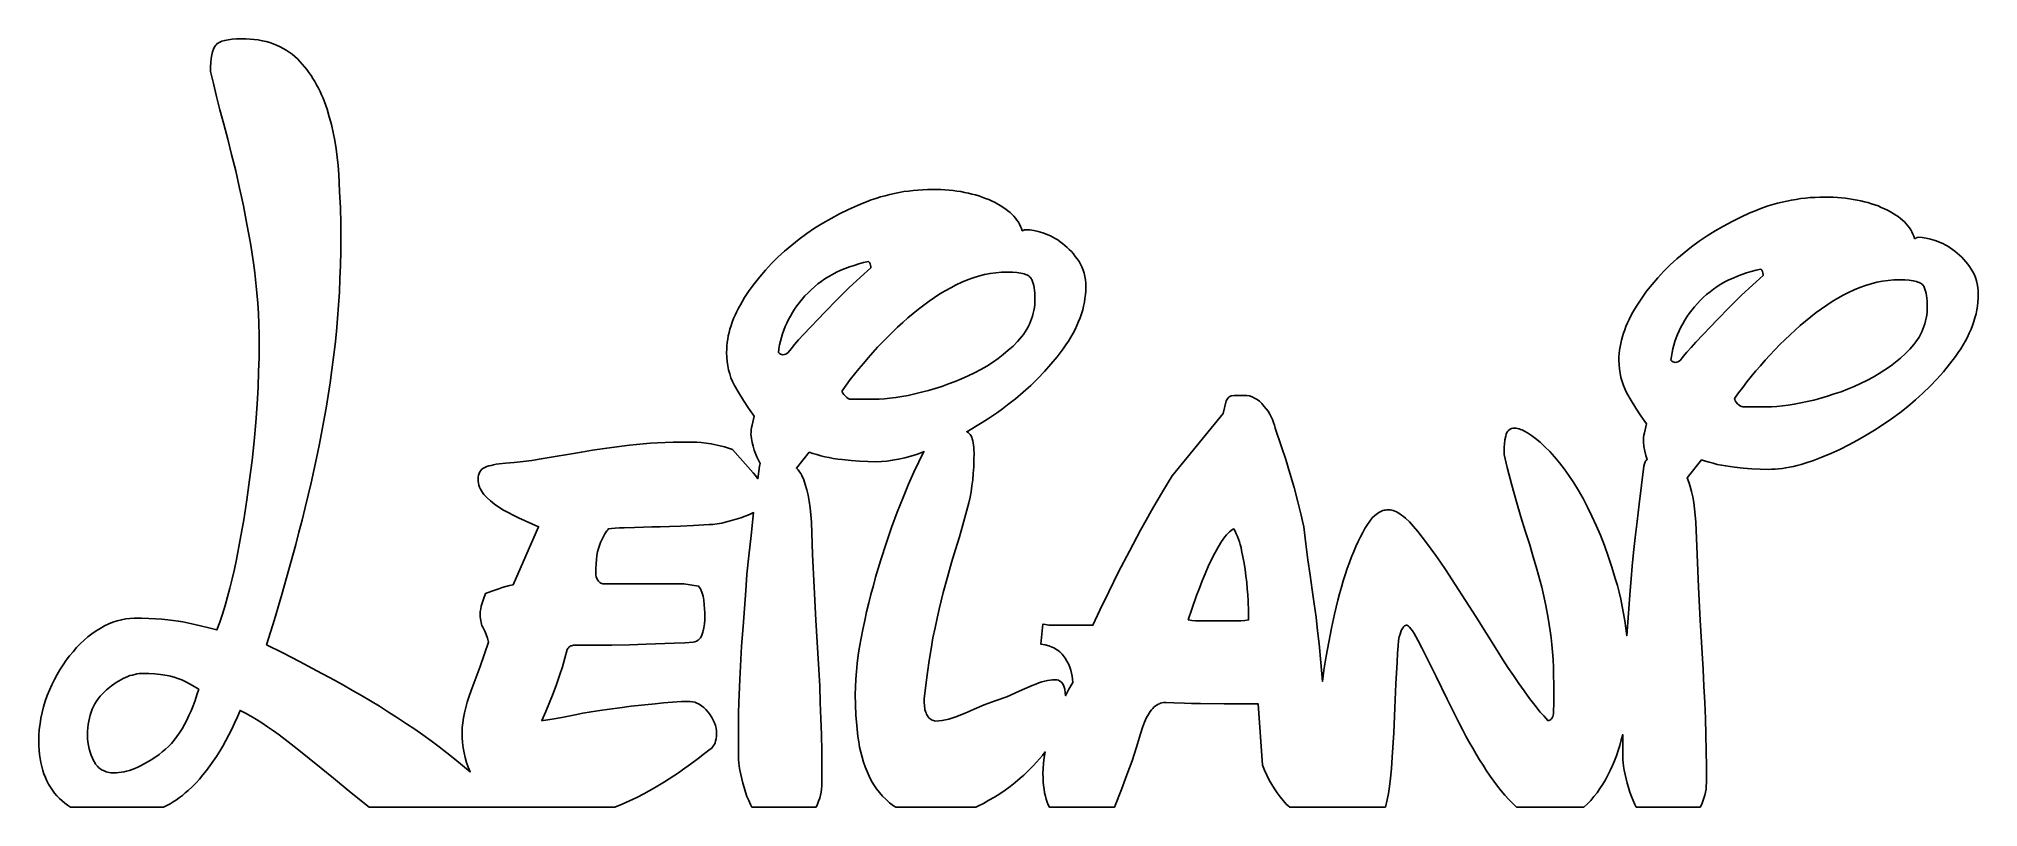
# Model space of a CAD drawing. Extents: x 32 to 185, y 21 to 82.
import ezdxf

# ---------------------------------------------------------------- set-up
doc = ezdxf.new("R2010")
doc.units = 0
doc.layers.add('CAMADA_1', color=18, linetype='CONTINUOUS')

msp = doc.modelspace()

# ---------------------------------------------------------------- linework, layer by layer
at = {"layer": 'CAMADA_1'}
for points in [[(34.25, 21.46), (34.03, 21.61), (33.81, 21.78), (33.6, 21.96), (33.39, 22.15), (33.19, 22.36), (33.01, 22.57), (32.84, 22.8), (32.68, 23.03), (32.53, 23.28), (32.4, 23.53), (32.28, 23.8), (32.17, 24.08), (32.07, 24.36), (31.99, 24.66), (31.92, 24.97), (31.86, 25.29), (31.82, 25.62), (31.79, 25.96), (31.77, 26.31), (31.76, 26.67), (31.77, 27.12), (31.8, 27.58), (31.86, 28.03), (31.93, 28.48), (32.02, 28.93), (32.14, 29.37), (32.27, 29.82), (32.43, 30.26), (32.6, 30.69), (32.79, 31.11), (32.99, 31.52), (33.2, 31.92), (33.43, 32.3), (33.67, 32.68), (33.92, 33.04), (34.18, 33.39), (34.46, 33.72), (34.74, 34.04), (35.03, 34.34), (35.33, 34.62), (35.64, 34.88), (35.95, 35.13), (36.28, 35.35), (36.61, 35.56), (36.94, 35.75), (37.27, 35.91), (37.61, 36.04), (37.94, 36.16), (38.28, 36.24), (38.61, 36.31), (38.95, 36.34), (39.28, 36.35), (39.87, 36.35), (40.43, 36.34), (40.95, 36.31), (41.45, 36.28), (41.92, 36.24), (42.35, 36.19), (42.75, 36.13), (43.12, 36.06), (43.82, 35.91), (44.5, 35.76), (45.16, 35.6), (45.79, 35.44), (46.02, 36.05), (46.24, 36.69), (46.44, 37.35), (46.64, 38.04), (46.83, 38.74), (47.01, 39.47), (47.18, 40.22), (47.34, 40.99), (47.64, 42.56), (47.91, 44.12), (48.16, 45.69), (48.38, 47.26), (48.58, 48.8), (48.74, 50.31), (48.87, 51.79), (48.97, 53.23), (49.04, 54.58), (49.09, 55.82), (49.13, 56.92), (49.14, 57.91), (49.13, 58.74), (49.11, 59.56), (49.07, 60.38), (49.02, 61.19), (48.96, 62), (48.88, 62.8), (48.78, 63.59), (48.68, 64.38), (48.44, 65.92), (48.17, 67.42), (47.89, 68.87), (47.74, 69.57), (47.59, 70.27), (47.28, 71.62), (46.96, 72.91), (46.65, 74.14), (46.34, 75.32), (46.04, 76.44), (45.76, 77.5), (45.52, 78.51), (45.29, 79.46), (45.3, 79.84), (45.32, 80.18), (45.35, 80.49), (45.4, 80.77), (45.46, 81.02), (45.53, 81.23), (45.61, 81.4), (45.71, 81.54), (45.77, 81.6), (45.83, 81.66), (45.91, 81.71), (45.99, 81.76), (46.19, 81.85), (46.42, 81.92), (46.69, 81.97), (47, 82.01), (47.34, 82.04), (47.72, 82.04), (48.07, 82.04), (48.41, 82.02), (48.74, 81.99), (49.06, 81.95), (49.37, 81.89), (49.67, 81.82), (49.96, 81.74), (50.24, 81.65), (50.51, 81.54), (50.78, 81.42), (51.03, 81.29), (51.27, 81.15), (51.5, 81), (51.73, 80.83), (51.94, 80.65), (52.14, 80.46), (52.34, 80.26), (52.53, 80.05), (52.71, 79.83), (52.88, 79.61), (53.05, 79.39), (53.22, 79.16), (53.37, 78.92), (53.52, 78.67), (53.66, 78.42), (53.8, 78.16), (53.93, 77.9), (54.05, 77.63), (54.17, 77.36), (54.28, 77.07), (54.38, 76.78), (54.48, 76.49), (54.66, 75.89), (54.82, 75.28), (54.96, 74.65), (55.09, 74.02), (55.19, 73.37), (55.28, 72.71), (55.35, 72.04), (55.4, 71.35), (55.47, 70.01), (55.53, 68.72), (55.56, 67.5), (55.57, 66.34), (55.56, 65.26), (55.54, 64.19), (55.5, 63.12), (55.45, 62.07), (55.39, 61.03), (55.31, 59.99), (55.22, 58.96), (55.11, 57.95), (54.99, 56.94), (54.86, 55.93), (54.72, 54.93), (54.56, 53.93), (54.4, 52.93), (54.23, 51.94), (54.05, 50.95), (53.85, 49.97), (53.65, 48.99), (53.44, 48.01), (53.22, 47.03), (53, 46.05), (52.77, 45.08), (52.52, 44.1), (52.27, 43.13), (52.02, 42.16), (51.48, 40.21), (50.92, 38.24), (50.33, 36.26), (49.72, 34.27), (50.99, 33.62), (52.31, 32.94), (53.67, 32.22), (55.07, 31.47), (55.78, 31.08), (56.49, 30.67), (57.2, 30.26), (57.91, 29.84), (58.62, 29.41), (59.33, 28.96), (60.04, 28.51), (60.75, 28.04), (61.4, 27.6), (62.04, 27.15), (62.68, 26.69), (63.31, 26.22), (63.93, 25.74), (64.55, 25.25), (65.15, 24.75), (65.75, 24.24), (65.6, 24.61), (65.48, 24.99), (65.37, 25.37), (65.29, 25.75), (65.22, 26.15), (65.17, 26.55), (65.14, 26.95), (65.13, 27.37), (65.14, 27.73), (65.18, 28.1), (65.23, 28.5), (65.31, 28.9), (65.41, 29.32), (65.53, 29.75), (65.68, 30.2), (65.84, 30.67), (66.54, 32.55), (67.22, 34.47), (67.13, 34.78), (67.03, 35.07), (66.92, 35.33), (66.8, 35.55), (66.75, 35.66), (66.69, 35.78), (66.65, 35.9), (66.62, 36.03), (66.59, 36.17), (66.57, 36.32), (66.56, 36.47), (66.55, 36.64), (66.56, 36.88), (66.59, 37.1), (66.62, 37.3), (66.68, 37.47), (66.81, 37.85), (66.97, 38.31), (67.48, 38.49), (68.02, 38.68), (68.29, 38.78), (68.57, 38.86), (68.85, 38.93), (69.14, 38.98), (71.15, 43.57), (69.56, 44.28), (69.15, 44.47), (68.76, 44.68), (68.38, 44.89), (68.02, 45.12), (67.68, 45.35), (67.37, 45.6), (67.09, 45.85), (66.96, 45.98), (66.85, 46.12), (66.74, 46.26), (66.65, 46.4), (66.57, 46.54), (66.5, 46.69), (66.45, 46.85), (66.42, 47), (66.39, 47.16), (66.39, 47.33), (66.4, 47.49), (66.42, 47.64), (66.46, 47.77), (66.52, 47.89), (66.6, 48), (66.69, 48.1), (66.8, 48.18), (66.93, 48.25), (67.07, 48.31), (67.24, 48.36), (67.41, 48.41), (67.61, 48.46), (67.82, 48.5), (68.05, 48.53), (68.56, 48.58), (69.23, 48.63), (69.93, 48.71), (70.63, 48.8), (71.36, 48.92), (74.53, 49.46), (75.41, 49.6), (76.34, 49.74), (77.31, 49.87), (78.33, 50), (78.86, 50.06), (79.41, 50.11), (79.97, 50.15), (80.54, 50.19), (81.14, 50.22), (81.75, 50.24), (82.37, 50.25), (83.01, 50.25), (83.31, 50.25), (83.64, 50.23), (83.98, 50.21), (84.35, 50.17), (84.54, 50.14), (84.76, 50.11), (85.24, 50), (85.8, 49.86), (86.43, 49.67), (88.06, 47.83), (88.26, 47.6), (88.44, 47.36), (88.57, 48.35), (88.59, 48.46), (88.62, 48.56), (88.48, 48.81), (88.36, 49.07), (88.25, 49.34), (88.15, 49.62), (88.07, 49.92), (88, 50.22), (87.94, 50.54), (87.89, 50.87), (87.9, 51.04), (87.91, 51.21), (87.94, 51.39), (87.98, 51.58), (88.14, 52.29), (87.7, 52.91), (87.3, 53.52), (86.93, 54.12), (86.6, 54.71), (86.45, 55.01), (86.32, 55.31), (86.22, 55.62), (86.13, 55.94), (86.06, 56.27), (86.01, 56.61), (85.98, 56.95), (85.97, 57.3), (85.98, 57.56), (85.99, 57.83), (86.02, 58.09), (86.06, 58.36), (86.11, 58.62), (86.17, 58.89), (86.24, 59.16), (86.33, 59.43), (86.42, 59.7), (86.53, 59.98), (86.64, 60.25), (86.77, 60.53), (86.91, 60.8), (87.06, 61.08), (87.22, 61.36), (87.39, 61.64), (87.76, 62.2), (88.16, 62.75), (88.58, 63.28), (89.03, 63.81), (89.51, 64.32), (90.02, 64.82), (90.55, 65.3), (91.11, 65.78), (91.69, 66.24), (92.29, 66.68), (92.91, 67.1), (93.55, 67.5), (94.21, 67.88), (94.88, 68.25), (95.58, 68.59), (96.29, 68.91), (96.65, 69.06), (97.01, 69.2), (97.37, 69.34), (97.74, 69.46), (98.1, 69.57), (98.47, 69.67), (98.83, 69.77), (99.2, 69.85), (99.57, 69.92), (99.94, 69.99), (100.31, 70.04), (100.68, 70.09), (101.05, 70.12), (101.43, 70.14), (101.8, 70.16), (102.18, 70.16), (102.85, 70.15), (103.18, 70.13), (103.51, 70.11), (103.82, 70.07), (104.13, 70.03), (104.44, 69.99), (104.73, 69.93), (105.03, 69.87), (105.31, 69.8), (105.59, 69.73), (105.86, 69.65), (106.13, 69.56), (106.39, 69.46), (106.65, 69.36), (106.9, 69.25), (107.14, 69.13), (107.36, 69.01), (107.58, 68.88), (107.78, 68.75), (107.97, 68.62), (108.15, 68.49), (108.32, 68.35), (108.47, 68.2), (108.62, 68.05), (108.75, 67.9), (108.86, 67.74), (108.97, 67.58), (109.07, 67.42), (109.15, 67.25), (109.22, 67.08), (109.28, 66.91), (109.35, 66.92), (109.4, 66.95), (109.43, 66.97), (109.47, 66.98), (109.61, 66.99), (109.88, 66.97), (110.18, 66.93), (110.53, 66.85), (110.91, 66.74), (111.1, 66.67), (111.3, 66.59), (111.49, 66.5), (111.69, 66.41), (111.88, 66.3), (112.07, 66.18), (112.26, 66.04), (112.45, 65.9), (112.64, 65.75), (112.81, 65.6), (112.98, 65.43), (113.15, 65.26), (113.31, 65.08), (113.46, 64.89), (113.61, 64.69), (113.75, 64.48), (113.87, 64.27), (113.98, 64.05), (114.08, 63.81), (114.15, 63.57), (114.21, 63.31), (114.25, 63.04), (114.28, 62.77), (114.29, 62.48), (114.28, 62.18), (114.26, 61.87), (114.22, 61.57), (114.18, 61.27), (114.11, 60.96), (114.04, 60.66), (113.94, 60.35), (113.84, 60.05), (113.72, 59.74), (113.59, 59.44), (113.44, 59.13), (113.28, 58.82), (113.1, 58.52), (112.91, 58.21), (112.71, 57.9), (112.49, 57.59), (112.03, 56.98), (111.54, 56.39), (111.03, 55.82), (110.5, 55.25), (109.94, 54.71), (109.35, 54.18), (108.74, 53.66), (108.11, 53.17), (107.72, 52.87), (107.32, 52.59), (106.93, 52.32), (106.53, 52.05), (106.13, 51.79), (105.72, 51.54), (105.31, 51.3), (104.9, 51.06), (105.01, 51), (105.09, 50.93), (105.17, 50.85), (105.23, 50.76), (105.29, 50.64), (105.34, 50.5), (105.38, 50.35), (105.41, 50.19), (105.44, 50.01), (105.46, 49.82), (105.47, 49.61), (105.48, 49.39), (105.47, 48.83), (105.45, 48.29), (105.42, 47.78), (105.37, 47.28), (105.31, 46.79), (105.24, 46.33), (105.16, 45.89), (105.06, 45.46), (104.84, 44.6), (104.59, 43.71), (104.32, 42.77), (104.02, 41.78), (103.7, 40.74), (103.38, 39.6), (103.05, 38.38), (102.72, 37.06), (102.56, 36.36), (102.4, 35.61), (102.24, 34.8), (102.09, 33.94), (101.95, 33.03), (101.81, 32.08), (101.68, 31.07), (101.55, 30.01), (101.55, 29.67), (101.56, 29.53), (101.57, 29.39), (101.59, 29.26), (101.61, 29.13), (101.65, 29.01), (101.69, 28.89), (101.74, 28.78), (101.8, 28.67), (101.87, 28.57), (101.94, 28.49), (102.01, 28.42), (102.09, 28.36), (102.18, 28.31), (102.27, 28.28), (102.37, 28.26), (102.47, 28.25), (102.71, 28.26), (102.96, 28.29), (103.22, 28.34), (103.5, 28.41), (103.8, 28.5), (104.11, 28.6), (104.43, 28.73), (104.77, 28.88), (105.49, 29.19), (106.28, 29.52), (107.14, 29.84), (108.07, 30.17), (109.03, 30.6), (110.07, 31.05), (110.34, 31.16), (110.59, 31.25), (110.83, 31.33), (111.05, 31.4), (111.27, 31.45), (111.47, 31.48), (111.65, 31.5), (111.83, 31.51), (111.98, 31.5), (112.13, 31.46), (112.25, 31.4), (112.36, 31.32), (112.45, 31.22), (112.52, 31.09), (112.58, 30.93), (112.62, 30.76), (112.69, 30.24), (112.96, 30.76), (113.25, 31.29), (113.24, 31.54), (113.21, 31.79), (113.17, 32.03), (113.11, 32.27), (113.02, 32.51), (112.92, 32.75), (112.8, 32.98), (112.67, 33.21), (112.59, 33.32), (112.51, 33.43), (112.42, 33.53), (112.33, 33.63), (112.23, 33.71), (112.12, 33.8), (112.01, 33.87), (111.89, 33.94), (111.77, 34.01), (111.64, 34.07), (111.51, 34.12), (111.37, 34.17), (111.07, 34.25), (110.75, 34.3), (110.91, 35.89), (111.11, 35.85), (111.37, 35.82), (111.7, 35.81), (112.08, 35.8), (114.84, 35.8), (115.4, 37), (116.09, 38.43), (116.87, 40.01), (117.72, 41.65), (118.6, 43.29), (119.04, 44.08), (119.47, 44.86), (119.91, 45.61), (120.32, 46.32), (120.72, 46.97), (121.1, 47.58), (125.11, 52.51), (125.36, 53.51), (125.45, 53.66), (125.54, 53.77), (125.59, 53.81), (125.64, 53.85), (125.69, 53.87), (125.74, 53.89), (125.98, 53.92), (126.28, 53.93), (126.78, 53.93), (126.99, 53.91), (127.19, 53.88), (127.39, 53.81), (127.59, 53.72), (127.78, 53.6), (127.97, 53.46), (128.15, 53.29), (128.33, 53.09), (128.5, 52.88), (128.65, 52.67), (128.78, 52.45), (128.9, 52.24), (129, 52.02), (129.09, 51.79), (129.16, 51.57), (129.21, 51.34), (129.71, 49.88), (130.04, 48.87), (130.37, 47.79), (130.7, 46.66), (131, 45.53), (131.26, 44.48), (131.37, 44.01), (131.46, 43.57), (131.63, 42.23), (131.79, 40.95), (131.96, 39.74), (132.13, 38.6), (132.29, 37.5), (132.43, 36.43), (132.56, 35.37), (132.67, 34.34), (132.81, 32.86), (132.93, 31.37), (133.05, 32.26), (133.23, 33.36), (133.43, 34.47), (133.65, 35.58), (133.89, 36.69), (134.02, 37.23), (134.15, 37.77), (134.29, 38.29), (134.43, 38.8), (134.58, 39.31), (134.73, 39.79), (134.89, 40.27), (135.06, 40.74), (135.23, 41.19), (135.4, 41.61), (135.57, 42.02), (135.75, 42.41), (135.93, 42.77), (136.11, 43.12), (136.29, 43.44), (136.48, 43.74), (136.67, 44.02), (136.86, 44.26), (137.07, 44.46), (137.17, 44.54), (137.27, 44.62), (137.38, 44.69), (137.48, 44.75), (137.59, 44.8), (137.7, 44.84), (137.81, 44.87), (137.92, 44.89), (138.03, 44.91), (138.15, 44.91), (138.27, 44.91), (138.39, 44.89), (138.51, 44.85), (138.64, 44.81), (138.77, 44.75), (138.9, 44.67), (139.04, 44.59), (139.18, 44.48), (139.33, 44.37), (139.48, 44.24), (139.79, 43.95), (140.11, 43.6), (140.45, 43.2), (140.79, 42.76), (141.15, 42.3), (141.51, 41.81), (141.88, 41.3), (142.25, 40.77), (142.63, 40.21), (143.41, 39.02), (145.03, 36.49), (146.71, 33.8), (147.14, 33.12), (147.56, 32.47), (147.99, 31.83), (148.41, 31.21), (148.83, 30.62), (149.26, 30.04), (149.68, 29.49), (150.09, 28.96), (150.38, 28.67), (150.57, 28.46), (150.67, 28.33), (150.69, 28.3), (150.69, 28.29), (150.68, 28.29), (150.78, 28.3), (150.86, 28.32), (150.94, 28.37), (151, 28.43), (151.05, 28.5), (151.09, 28.6), (151.12, 28.71), (151.14, 28.83), (151.16, 29.14), (151.17, 29.51), (151.18, 30.46), (151.18, 31.16), (151.16, 31.83), (151.14, 32.48), (151.11, 33.1), (151.07, 33.7), (151.02, 34.28), (150.96, 34.82), (150.89, 35.35), (150.73, 36.36), (150.54, 37.35), (150.33, 38.32), (150.22, 38.8), (150.09, 39.27), (149.83, 40.23), (149.55, 41.21), (149.25, 42.21), (148.92, 43.24), (148.58, 44.34), (148.24, 45.54), (147.87, 46.84), (147.5, 48.25), (147.25, 49.26), (147.25, 49.59), (147.26, 49.85), (147.29, 50.12), (147.32, 50.41), (147.38, 50.72), (147.42, 50.86), (147.47, 50.99), (147.54, 51.1), (147.62, 51.19), (147.72, 51.26), (147.83, 51.31), (147.95, 51.33), (148.09, 51.34), (148.2, 51.34), (148.31, 51.32), (148.43, 51.29), (148.55, 51.25), (148.68, 51.2), (148.82, 51.14), (149.1, 50.98), (149.41, 50.77), (149.74, 50.52), (150.09, 50.23), (150.47, 49.88), (150.85, 49.5), (151.24, 49.08), (151.62, 48.62), (151.99, 48.13), (152.37, 47.6), (152.74, 47.03), (153.11, 46.43), (153.48, 45.79), (153.84, 45.12), (154.18, 44.41), (154.52, 43.67), (154.84, 42.9), (155.16, 42.09), (155.46, 41.26), (155.75, 40.39), (156.02, 39.48), (156.18, 38.95), (156.32, 38.4), (156.45, 37.85), (156.56, 37.29), (156.67, 36.72), (156.77, 36.15), (156.85, 35.57), (156.92, 34.98), (157.19, 38.54), (157.26, 39.45), (157.35, 40.45), (157.46, 41.54), (157.58, 42.72), (157.73, 43.99), (157.89, 45.36), (158.27, 48.35), (158.31, 48.53), (158.37, 48.68), (158.4, 48.74), (158.44, 48.79), (158.49, 48.84), (158.54, 48.87), (158.43, 49.2), (158.35, 49.54), (158.28, 49.89), (158.23, 50.26), (158.23, 50.43), (158.25, 50.61), (158.28, 50.79), (158.31, 50.97), (158.48, 51.68), (158.04, 52.31), (157.63, 52.92), (157.27, 53.52), (156.93, 54.11), (156.79, 54.4), (156.66, 54.71), (156.55, 55.02), (156.46, 55.34), (156.4, 55.67), (156.35, 56), (156.32, 56.35), (156.31, 56.7), (156.31, 56.96), (156.33, 57.22), (156.36, 57.49), (156.4, 57.75), (156.45, 58.02), (156.51, 58.29), (156.58, 58.56), (156.66, 58.83), (156.76, 59.1), (156.86, 59.37), (156.98, 59.65), (157.11, 59.92), (157.24, 60.2), (157.39, 60.48), (157.56, 60.76), (157.73, 61.04), (158.1, 61.6), (158.49, 62.14), (158.92, 62.68), (159.37, 63.2), (159.84, 63.71), (160.35, 64.21), (160.88, 64.7), (161.44, 65.17), (162.03, 65.63), (162.63, 66.08), (163.25, 66.5), (163.89, 66.9), (164.54, 67.28), (165.22, 67.64), (165.91, 67.98), (166.62, 68.31), (166.98, 68.46), (167.35, 68.6), (167.71, 68.73), (168.07, 68.86), (168.44, 68.97), (168.8, 69.07), (169.17, 69.16), (169.54, 69.25), (169.9, 69.32), (170.27, 69.38), (170.64, 69.44), (171.02, 69.48), (171.39, 69.52), (171.76, 69.54), (172.14, 69.55), (172.51, 69.56), (173.19, 69.55), (173.52, 69.53), (173.84, 69.5), (174.16, 69.47), (174.47, 69.43), (174.77, 69.38), (175.07, 69.33), (175.36, 69.27), (175.65, 69.2), (175.93, 69.13), (176.2, 69.04), (176.47, 68.95), (176.73, 68.86), (176.98, 68.75), (177.23, 68.64), (177.47, 68.52), (177.7, 68.4), (177.91, 68.28), (178.12, 68.15), (178.31, 68.02), (178.49, 67.88), (178.65, 67.74), (178.81, 67.6), (178.95, 67.45), (179.08, 67.3), (179.2, 67.14), (179.31, 66.98), (179.4, 66.82), (179.48, 66.65), (179.55, 66.48), (179.61, 66.3), (179.68, 66.31), (179.74, 66.34), (179.77, 66.36), (179.81, 66.38), (179.95, 66.39), (180.21, 66.37), (180.52, 66.32), (180.86, 66.24), (181.24, 66.14), (181.44, 66.07), (181.63, 65.99), (181.83, 65.9), (182.02, 65.8), (182.22, 65.69), (182.41, 65.57), (182.6, 65.44), (182.79, 65.3), (182.97, 65.15), (183.15, 64.99), (183.32, 64.83), (183.49, 64.65), (183.64, 64.47), (183.8, 64.28), (183.94, 64.08), (184.08, 63.88), (184.21, 63.67), (184.32, 63.44), (184.41, 63.21), (184.49, 62.96), (184.55, 62.71), (184.59, 62.44), (184.61, 62.16), (184.62, 61.88), (184.62, 61.57), (184.6, 61.27), (184.56, 60.97), (184.51, 60.66), (184.45, 60.36), (184.37, 60.05), (184.28, 59.75), (184.17, 59.44), (184.06, 59.14), (183.92, 58.83), (183.77, 58.52), (183.61, 58.22), (183.44, 57.91), (183.25, 57.6), (183.04, 57.3), (182.83, 56.99), (182.37, 56.38), (181.88, 55.79), (181.37, 55.21), (180.83, 54.65), (180.27, 54.1), (179.69, 53.57), (179.08, 53.06), (178.44, 52.56), (177.79, 52.08), (177.13, 51.62), (176.46, 51.19), (175.79, 50.78), (175.11, 50.39), (174.42, 50.02), (173.72, 49.67), (173.01, 49.35), (172.31, 49.05), (171.64, 48.8), (170.99, 48.58), (170.67, 48.49), (170.36, 48.41), (170.06, 48.33), (169.76, 48.27), (169.46, 48.22), (169.18, 48.17), (168.89, 48.14), (168.62, 48.11), (168.35, 48.1), (168.08, 48.09), (167.45, 48.1), (166.79, 48.13), (166.11, 48.19), (165.41, 48.26), (165.06, 48.31), (164.72, 48.36), (164.38, 48.42), (164.05, 48.49), (163.73, 48.57), (163.42, 48.65), (163.12, 48.74), (162.82, 48.84), (161.69, 47.42), (161.69, 47.42), (161.82, 47.09), (161.93, 46.74), (162.03, 46.35), (162.12, 45.92), (162.2, 45.47), (162.27, 44.99), (162.32, 44.47), (162.37, 43.92), (162.46, 41.37), (162.57, 38.8), (162.71, 36.21), (162.87, 33.61), (162.94, 32.31), (163.01, 31.01), (163.07, 29.72), (163.12, 28.44), (163.15, 27.16), (163.18, 25.89), (163.2, 24.63), (163.2, 23.38), (163.19, 23.13), (163.17, 22.89), (163.13, 22.65), (163.08, 22.41), (163.01, 22.17), (162.93, 21.93), (162.83, 21.69), (162.72, 21.46), (157.67, 21.46), (157.56, 21.66), (157.42, 21.98), (157.29, 22.31), (157.17, 22.65), (157.06, 23), (156.96, 23.35), (156.87, 23.7), (156.8, 24.04), (156.73, 24.38), (156.67, 24.69), (156.63, 24.96), (156.61, 25.19), (156.6, 25.38), (156.6, 27.18), (156.49, 26.76), (156.38, 26.33), (156.25, 25.92), (156.11, 25.52), (155.95, 25.12), (155.79, 24.74), (155.62, 24.36), (155.44, 23.99), (155.24, 23.62), (155.03, 23.26), (154.81, 22.92), (154.58, 22.59), (154.34, 22.29), (154.08, 21.99), (153.82, 21.72), (153.55, 21.46), (148.24, 21.46), (147.93, 21.76), (147.63, 22.07), (147.32, 22.41), (147.03, 22.76), (146.73, 23.12), (146.44, 23.51), (146.16, 23.91), (145.88, 24.32), (145.6, 24.76), (145.32, 25.2), (145.05, 25.65), (144.78, 26.11), (144.51, 26.58), (144.25, 27.06), (144, 27.54), (143.75, 28.04), (142.78, 29.97), (141.91, 31.76), (141.12, 33.33), (140.77, 34.02), (140.45, 34.64), (140.3, 34.91), (140.16, 35.15), (140.03, 35.35), (139.91, 35.52), (139.81, 35.64), (139.72, 35.74), (139.64, 35.79), (139.6, 35.8), (139.57, 35.81), (139.49, 35.79), (139.41, 35.75), (139.33, 35.68), (139.26, 35.58), (139.18, 35.45), (139.11, 35.29), (139.05, 35.1), (138.98, 34.89), (138.94, 34.61), (138.9, 34.18), (138.86, 33.61), (138.82, 32.88), (138.73, 31.19), (138.65, 29.29), (138.56, 27.32), (138.44, 25.41), (138.38, 24.52), (138.31, 23.75), (138.23, 23.08), (138.15, 22.53), (138.05, 22.05), (137.9, 21.46), (130.36, 21.46), (130.23, 21.57), (130.09, 21.7), (129.96, 21.83), (129.83, 21.98), (129.6, 22.27), (129.37, 22.58), (129.15, 22.9), (128.94, 23.24), (128.75, 23.6), (128.56, 23.97), (128.37, 24.37), (128.2, 24.78), (127.87, 29.62), (125.2, 29.62), (123.33, 29.63), (122.62, 29.64), (122.06, 29.66), (121.22, 29.69), (120.6, 29.7), (120.41, 29.7), (120.27, 29.68), (120.16, 29.66), (120.13, 29.64), (120.1, 29.62), (119.99, 29.57), (119.88, 29.51), (119.77, 29.44), (119.66, 29.35), (119.56, 29.24), (119.46, 29.13), (119.36, 29), (119.27, 28.86), (119.17, 28.7), (119.08, 28.53), (119, 28.35), (118.91, 28.16), (118.75, 27.73), (118.6, 27.24), (118.28, 26.2), (117.93, 25.12), (117.53, 24.01), (117.09, 22.86), (116.56, 21.46), (111.42, 21.46), (111.33, 21.65), (111.25, 21.85), (111.17, 22.09), (111.1, 22.34), (111.04, 22.6), (111, 22.88), (110.96, 23.16), (110.93, 23.47), (110.92, 23.78), (110.91, 24.11), (110.92, 24.52), (110.95, 24.94), (111.01, 25.37), (111.08, 25.81), (110.87, 25.53), (110.64, 25.27), (110.41, 25), (110.16, 24.74), (109.91, 24.49), (109.65, 24.23), (109.39, 23.99), (109.11, 23.74), (108.72, 23.41), (108.32, 23.1), (107.92, 22.8), (107.5, 22.52), (107.08, 22.25), (106.65, 22), (106.21, 21.75), (105.77, 21.53), (105.62, 21.46), (99.3, 21.46), (99.13, 21.57), (98.82, 21.81), (98.54, 22.06), (98.27, 22.33), (98.02, 22.61), (97.79, 22.91), (97.58, 23.23), (97.38, 23.56), (97.21, 23.91), (97.05, 24.27), (96.9, 24.64), (96.77, 25.01), (96.65, 25.4), (96.55, 25.8), (96.46, 26.2), (96.39, 26.62), (96.33, 27.04), (96.24, 27.89), (96.17, 28.72), (96.14, 29.54), (96.12, 30.34), (96.13, 30.93), (96.16, 31.54), (96.2, 32.16), (96.27, 32.79), (96.35, 33.44), (96.45, 34.11), (96.57, 34.79), (96.71, 35.48), (96.86, 36.18), (97.01, 36.87), (97.18, 37.56), (97.35, 38.24), (97.54, 38.93), (97.72, 39.6), (97.92, 40.28), (98.13, 40.95), (98.55, 42.26), (98.98, 43.52), (99.43, 44.72), (99.88, 45.88), (100.32, 46.94), (100.74, 47.88), (101.12, 48.7), (101.47, 49.39), (101.54, 49.49), (101.01, 49.3), (100.5, 49.14), (100.01, 49.01), (99.53, 48.89), (99.06, 48.81), (98.61, 48.75), (98.17, 48.71), (97.75, 48.7), (97.11, 48.71), (96.45, 48.74), (95.78, 48.79), (95.08, 48.86), (94.73, 48.91), (94.38, 48.96), (94.05, 49.02), (93.72, 49.09), (93.4, 49.17), (93.09, 49.26), (92.78, 49.35), (92.49, 49.45), (91.48, 48.18), (91.61, 48.05), (91.72, 47.91), (91.82, 47.76), (91.91, 47.6), (92.05, 47.27), (92.17, 46.9), (92.29, 46.49), (92.39, 46.05), (92.48, 45.58), (92.55, 45.06), (92.61, 44.51), (92.66, 43.92), (92.75, 41.37), (92.87, 38.8), (93, 36.21), (93.16, 33.61), (93.24, 32.31), (93.31, 31.01), (93.36, 29.72), (93.41, 28.44), (93.45, 27.16), (93.47, 25.89), (93.49, 24.63), (93.49, 23.38), (93.49, 23.13), (93.46, 22.89), (93.43, 22.65), (93.37, 22.41), (93.31, 22.17), (93.23, 21.93), (93.13, 21.69), (93.02, 21.46), (87.97, 21.46), (87.86, 21.66), (87.72, 21.98), (87.58, 22.31), (87.46, 22.65), (87.36, 23), (87.26, 23.35), (87.17, 23.7), (87.09, 24.04), (87.02, 24.38), (86.97, 24.69), (86.93, 24.96), (86.9, 25.19), (86.9, 25.38), (86.9, 27.93), (86.91, 28.86), (86.94, 29.72), (87.02, 31.52), (87.15, 34.15), (87.27, 35.71), (87.48, 38.54), (87.58, 39.82), (87.72, 41.27), (87.9, 42.89), (88.1, 44.69), (87.78, 44.54), (87.44, 44.41), (87.09, 44.28), (86.74, 44.17), (86.36, 44.05), (85.97, 43.95), (85.59, 43.85), (85.23, 43.79), (84.9, 43.75), (84.6, 43.74), (83.36, 43.66), (82.34, 43.61), (81.48, 43.58), (80.75, 43.57), (80.09, 43.56), (79.42, 43.53), (78.71, 43.5), (77.91, 43.49), (77.52, 43.48), (77.18, 43.47), (76.9, 43.44), (76.66, 43.4), (76.6, 43.33), (76.53, 43.24), (76.38, 43.01), (76.21, 42.7), (76.03, 42.32), (75.95, 42.1), (75.87, 41.85), (75.81, 41.59), (75.75, 41.29), (75.71, 40.98), (75.68, 40.64), (75.66, 40.28), (75.66, 39.9), (75.67, 39.77), (75.7, 39.63), (75.75, 39.5), (75.83, 39.35), (75.87, 39.28), (75.92, 39.22), (75.99, 39.17), (76.06, 39.13), (76.13, 39.1), (76.22, 39.08), (76.31, 39.06), (76.41, 39.06), (82.59, 39.06), (83.76, 38.89), (83.84, 38.78), (83.91, 38.67), (83.98, 38.54), (84.03, 38.4), (84.08, 38.26), (84.12, 38.1), (84.15, 37.94), (84.18, 37.77), (84.21, 37.42), (84.24, 37.09), (84.26, 36.77), (84.26, 36.47), (84.25, 36.21), (84.22, 35.92), (84.17, 35.6), (84.09, 35.26), (84.05, 35.09), (83.99, 34.94), (83.91, 34.81), (83.82, 34.71), (83.72, 34.62), (83.61, 34.55), (83.48, 34.5), (83.34, 34.47), (82.67, 34.42), (81.83, 34.38), (79.63, 34.3), (78.31, 34.26), (76.92, 34.24), (75.45, 34.22), (73.9, 34.22), (73.82, 34.21), (73.75, 34.19), (73.68, 34.17), (73.61, 34.13), (73.55, 34.08), (73.5, 34.03), (73.45, 33.96), (73.4, 33.88), (73.23, 33.21), (73.03, 32.52), (72.81, 31.83), (72.57, 31.12), (72.31, 30.41), (72.02, 29.7), (71.72, 28.99), (71.4, 28.28), (71.51, 28.29), (71.69, 28.31), (72.22, 28.4), (73, 28.54), (74.03, 28.74), (74.63, 28.86), (75.29, 28.97), (75.99, 29.08), (76.75, 29.19), (77.57, 29.3), (78.44, 29.41), (80.34, 29.62), (81.01, 29.69), (81.71, 29.75), (82.41, 29.78), (83.09, 29.79), (83.28, 29.77), (83.46, 29.74), (83.64, 29.67), (83.82, 29.58), (84, 29.46), (84.17, 29.32), (84.34, 29.15), (84.51, 28.95), (84.67, 28.74), (84.8, 28.54), (84.92, 28.33), (85.01, 28.12), (85.09, 27.91), (85.14, 27.7), (85.17, 27.49), (85.18, 27.28), (85.17, 27.06), (85.15, 26.86), (85.11, 26.68), (85.06, 26.51), (84.98, 26.36), (84.9, 26.23), (84.8, 26.12), (84.68, 26.03), (84.23, 25.68), (83.72, 25.29), (83.14, 24.86), (82.51, 24.4), (82.17, 24.16), (81.82, 23.92), (81.08, 23.45), (80.29, 22.98), (79.46, 22.52), (78.9, 22.23), (78.33, 21.96), (77.75, 21.7), (77.16, 21.45), (57.8, 21.46), (56.39, 22.59), (54.98, 23.74), (54.02, 24.53), (53.07, 25.3), (52.12, 26.05), (51.18, 26.79), (50.72, 27.15), (50.26, 27.48), (49.8, 27.8), (49.35, 28.1), (48.91, 28.37), (48.48, 28.63), (48.05, 28.87), (47.63, 29.09), (47.42, 28.58), (47.2, 28.09), (46.98, 27.62), (46.75, 27.16), (46.51, 26.71), (46.27, 26.28), (46.03, 25.87), (45.77, 25.46), (45.51, 25.08), (45.25, 24.71), (44.98, 24.35), (44.7, 24.01), (44.42, 23.68), (44.13, 23.36), (43.84, 23.07), (43.54, 22.78), (43.31, 22.58), (43.08, 22.39), (42.85, 22.21), (42.61, 22.04), (42.36, 21.88), (42.11, 21.73), (41.85, 21.59), (41.58, 21.46)], [(90.06, 57.3), (90.15, 57.23), (90.23, 57.18), (90.32, 57.14), (90.4, 57.13), (90.52, 57.14), (90.63, 57.18), (90.73, 57.23), (90.82, 57.3), (91.05, 57.61), (91.33, 57.95), (91.65, 58.32), (92.03, 58.72), (93.74, 60.52), (94.67, 61.47), (95.62, 62.4), (96.53, 63.25), (97.33, 63.98), (97.33, 64.07), (97.32, 64.19), (97.29, 64.3), (97.24, 64.4), (97.16, 64.48), (96.77, 64.4), (96.39, 64.3), (96.02, 64.18), (95.66, 64.06), (95.31, 63.93), (94.97, 63.79), (94.64, 63.64), (94.32, 63.47), (94.02, 63.3), (93.72, 63.11), (93.43, 62.91), (93.16, 62.71), (92.89, 62.49), (92.63, 62.26), (92.39, 62.02), (92.15, 61.77), (91.93, 61.51), (91.72, 61.25), (91.52, 60.99), (91.33, 60.72), (91.16, 60.45), (91, 60.18), (90.85, 59.91), (90.71, 59.63), (90.59, 59.35), (90.48, 59.06), (90.38, 58.78), (90.29, 58.49), (90.21, 58.2), (90.15, 57.9), (90.1, 57.6)], [(95.08, 54.29), (95.09, 54.2), (95.14, 54.11), (95.22, 54), (95.33, 53.88), (95.45, 53.77), (95.56, 53.69), (95.66, 53.64), (95.74, 53.63), (97.58, 53.63), (97.99, 53.63), (98.41, 53.66), (98.85, 53.7), (99.32, 53.76), (99.79, 53.84), (100.29, 53.93), (100.81, 54.04), (101.34, 54.17), (101.88, 54.31), (102.42, 54.47), (102.95, 54.64), (103.47, 54.83), (103.99, 55.03), (104.5, 55.24), (105.01, 55.47), (105.52, 55.71), (106.01, 55.97), (106.48, 56.24), (106.93, 56.53), (107.37, 56.83), (107.78, 57.15), (108.17, 57.48), (108.55, 57.82), (108.9, 58.18), (109.07, 58.36), (109.22, 58.55), (109.37, 58.74), (109.5, 58.94), (109.63, 59.14), (109.74, 59.34), (109.84, 59.54), (109.93, 59.75), (110.01, 59.97), (110.08, 60.18), (110.14, 60.4), (110.19, 60.63), (110.23, 60.86), (110.26, 61.09), (110.27, 61.32), (110.28, 61.56), (110.27, 61.78), (110.26, 62), (110.24, 62.2), (110.22, 62.4), (110.18, 62.58), (110.14, 62.75), (110.09, 62.91), (110.03, 63.06), (109.99, 63.13), (109.94, 63.2), (109.88, 63.26), (109.81, 63.32), (109.73, 63.37), (109.64, 63.42), (109.54, 63.46), (109.42, 63.5), (109.16, 63.57), (108.85, 63.61), (108.5, 63.64), (108.11, 63.65), (107.65, 63.64), (107.19, 63.6), (106.74, 63.54), (106.29, 63.45), (105.84, 63.34), (105.4, 63.2), (104.96, 63.04), (104.52, 62.86), (104.08, 62.65), (103.64, 62.42), (103.21, 62.18), (102.78, 61.93), (102.36, 61.65), (101.93, 61.36), (101.51, 61.05), (101.09, 60.73), (100.67, 60.39), (100.26, 60.04), (99.86, 59.68), (99.45, 59.31), (99.05, 58.92), (98.66, 58.53), (98.26, 58.13), (97.87, 57.72), (97.49, 57.3), (97.12, 56.88), (96.76, 56.45), (96.4, 56.03), (96.06, 55.6), (95.72, 55.17), (95.39, 54.73)], [(160.4, 56.7), (160.48, 56.62), (160.57, 56.57), (160.65, 56.54), (160.73, 56.53), (160.85, 56.54), (160.96, 56.57), (161.06, 56.62), (161.15, 56.7), (161.38, 57), (161.66, 57.34), (161.99, 57.71), (162.36, 58.12), (164.08, 59.91), (165, 60.86), (165.95, 61.79), (166.86, 62.65), (167.67, 63.38), (167.67, 63.46), (167.66, 63.58), (167.63, 63.69), (167.57, 63.79), (167.5, 63.88), (167.11, 63.79), (166.73, 63.69), (166.36, 63.58), (166, 63.46), (165.65, 63.33), (165.31, 63.18), (164.98, 63.03), (164.66, 62.87), (164.35, 62.69), (164.05, 62.51), (163.77, 62.31), (163.49, 62.1), (163.22, 61.88), (162.97, 61.66), (162.72, 61.42), (162.49, 61.17), (162.26, 60.91), (162.05, 60.65), (161.85, 60.38), (161.67, 60.12), (161.49, 59.85), (161.33, 59.58), (161.18, 59.3), (161.05, 59.02), (160.92, 58.74), (160.81, 58.46), (160.71, 58.17), (160.62, 57.88), (160.55, 57.59), (160.49, 57.3), (160.44, 57)], [(165.41, 53.69), (165.43, 53.6), (165.47, 53.5), (165.55, 53.39), (165.66, 53.27), (165.78, 53.16), (165.89, 53.08), (165.99, 53.04), (166.08, 53.02), (167.92, 53.02), (168.32, 53.03), (168.75, 53.06), (169.19, 53.1), (169.65, 53.16), (170.13, 53.23), (170.63, 53.33), (171.14, 53.44), (171.68, 53.56), (172.22, 53.71), (172.75, 53.86), (173.28, 54.04), (173.81, 54.22), (174.33, 54.42), (174.84, 54.64), (175.35, 54.87), (175.85, 55.11), (176.34, 55.37), (176.82, 55.64), (177.27, 55.93), (177.7, 56.23), (178.11, 56.54), (178.51, 56.87), (178.88, 57.22), (179.24, 57.57), (179.4, 57.76), (179.56, 57.95), (179.7, 58.14), (179.84, 58.33), (179.96, 58.53), (180.08, 58.73), (180.18, 58.94), (180.27, 59.15), (180.35, 59.36), (180.42, 59.58), (180.48, 59.8), (180.53, 60.02), (180.57, 60.25), (180.59, 60.48), (180.61, 60.72), (180.61, 60.96), (180.61, 61.18), (180.6, 61.39), (180.58, 61.6), (180.55, 61.79), (180.52, 61.97), (180.47, 62.15), (180.42, 62.31), (180.36, 62.46), (180.33, 62.53), (180.28, 62.6), (180.22, 62.66), (180.15, 62.72), (180.07, 62.77), (179.98, 62.82), (179.87, 62.86), (179.76, 62.9), (179.5, 62.96), (179.19, 63.01), (178.84, 63.04), (178.44, 63.04), (177.98, 63.03), (177.53, 62.99), (177.08, 62.93), (176.63, 62.85), (176.18, 62.73), (175.73, 62.6), (175.29, 62.44), (174.85, 62.25), (174.41, 62.04), (173.98, 61.82), (173.55, 61.58), (173.12, 61.32), (172.69, 61.05), (172.27, 60.76), (171.84, 60.45), (171.43, 60.12), (171.01, 59.78), (170.6, 59.43), (170.19, 59.07), (169.79, 58.7), (169.39, 58.32), (168.99, 57.93), (168.6, 57.53), (168.21, 57.11), (167.83, 56.7), (167.46, 56.27), (167.09, 55.85), (166.74, 55.42), (166.39, 54.99), (166.06, 54.56), (165.73, 54.13)], [(122.36, 36.22), (122.65, 36.18), (122.94, 36.16), (123.23, 36.14), (123.53, 36.14), (125.86, 36.14), (126.19, 36.14), (126.51, 36.16), (126.82, 36.18), (127.12, 36.22), (127.11, 36.89), (127.08, 37.72), (127.05, 38.19), (127.01, 38.67), (126.97, 39.17), (126.91, 39.69), (126.84, 40.2), (126.76, 40.71), (126.67, 41.21), (126.57, 41.69), (126.52, 41.93), (126.46, 42.16), (126.39, 42.38), (126.31, 42.6), (126.23, 42.81), (126.14, 43.01), (126.05, 43.21), (125.95, 43.4), (125.84, 43.35), (125.73, 43.28), (125.62, 43.18), (125.5, 43.07), (125.38, 42.93), (125.25, 42.78), (125.12, 42.6), (124.99, 42.4), (124.72, 41.96), (124.45, 41.49), (124.2, 40.98), (123.94, 40.44), (123.7, 39.87), (123.46, 39.3), (123.24, 38.72), (123.02, 38.14), (122.65, 37.08)], [(44.37, 30.76), (44.02, 30.98), (43.69, 31.17), (43.36, 31.34), (43.04, 31.49), (42.73, 31.61), (42.43, 31.71), (42.15, 31.79), (41.87, 31.84), (41.35, 31.92), (40.87, 31.97), (40.43, 32), (40.03, 32.01), (39.85, 32.01), (39.67, 31.99), (39.5, 31.97), (39.32, 31.93), (39.14, 31.88), (38.95, 31.83), (38.77, 31.76), (38.59, 31.69), (38.41, 31.6), (38.22, 31.51), (38.04, 31.4), (37.85, 31.28), (37.67, 31.16), (37.48, 31.02), (37.11, 30.72), (36.93, 30.55), (36.75, 30.38), (36.6, 30.2), (36.45, 30.01), (36.31, 29.81), (36.19, 29.61), (36.08, 29.4), (35.98, 29.18), (35.89, 28.96), (35.82, 28.72), (35.75, 28.48), (35.7, 28.23), (35.66, 27.98), (35.63, 27.72), (35.61, 27.44), (35.6, 27.17), (35.61, 26.88), (35.64, 26.6), (35.67, 26.32), (35.73, 26.06), (35.8, 25.8), (35.89, 25.55), (35.99, 25.31), (36.11, 25.08), (36.17, 24.97), (36.24, 24.86), (36.31, 24.77), (36.39, 24.68), (36.48, 24.59), (36.56, 24.52), (36.66, 24.45), (36.75, 24.39), (36.85, 24.34), (36.96, 24.29), (37.07, 24.25), (37.19, 24.22), (37.31, 24.19), (37.43, 24.17), (37.69, 24.16), (37.88, 24.17), (38.08, 24.18), (38.27, 24.21), (38.48, 24.25), (38.68, 24.3), (38.9, 24.36), (39.11, 24.44), (39.33, 24.52), (39.56, 24.62), (39.78, 24.73), (40.02, 24.85), (40.25, 24.98), (40.49, 25.12), (40.74, 25.28), (41.24, 25.62), (41.49, 25.81), (41.74, 26.02), (41.98, 26.25), (42.21, 26.49), (42.43, 26.75), (42.64, 27.03), (42.85, 27.32), (43.05, 27.64), (43.24, 27.97), (43.42, 28.31), (43.6, 28.68), (43.77, 29.06), (43.93, 29.46), (44.09, 29.87), (44.23, 30.31)]]:
    msp.add_lwpolyline(points, close=True, dxfattribs=at)

doc.saveas('drawing.dxf')
